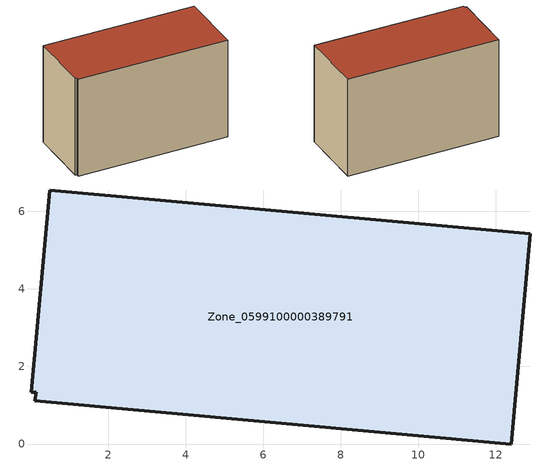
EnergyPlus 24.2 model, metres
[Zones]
Zone_0599100000389791
 floor ground (C_G): 12.4,0 0.12,1.12 0.15,1.33 0.02,1.34 0.49,6.55 12.89,5.43 z0
 wall outside (C_F): 12.4,0 12.89,5.43 0.49,6.55 0.02,1.34 0.15,1.33 0.12,1.12 12.4,0 z0:8.3
 roof outside (C_R): 0.12,1.12 12.4,0 12.89,5.43 0.49,6.55 0.02,1.34 0.15,1.33 z8.3
[BUILDING]
Pand.0599100000389791: North Axis=0; Terrain=City; Loads Convergence Tolerance Value=0.04; Temperature Convergence Tolerance Value=0.4; Solar Distribution=FullExterior; Maximum Number of Warmup Days=25; Minimum Number of Warmup Days=1
[Site:Location]
Rotterdam.The.Hague.AP_ZH_NLD Design_Conditions: Latitude=51.96; Longitude=4.45; Time Zone=1; Elevation=-4.5
[SITE:GROUNDTEMPERATURE:BUILDINGSURFACE]
18, 18, 18, 18, 18, 18, 18, 18, 18, 18, 18, 18
[MATERIAL] Thermal Absorptance=0.9; Solar Absorptance=0.7; Visible Absorptance=0.7
Name | Roughness | Thickness | Conductivity | Density | Specific Heat
G.TI.1992-2005 | MediumSmooth | 0.15 | 0.06 | 540 | 1210
F.TI.1992-2005 | Rough | 0.3 | 0.12 | 1920 | 840
R.TI.1992-2005 | MediumRough | 0.2 | 0.08 | 1500 | 1000
[CONSTRUCTION]
C_G: G.TI.1992-2005
C_F: F.TI.1992-2005
C_R: R.TI.1992-2005
[ZONE]
Zone_0599100000389791: Type=1; Multiplier=1; Ceiling Height=Autocalculate; Volume=Autocalculate; Floor Area=autocalculate; Part of Total Floor Area=Yes
[ZONEINFILTRATION:DESIGNFLOWRATE]
Infil_Zone_0599100000389791: Zone or ZoneList or Space or SpaceList=Zone_0599100000389791; Schedule=AlwaysOn; Design Flow Rate Calculation Method=Flow/Area; Flow Rate per Floor Area=0.0015; Constant Term Coefficient=1; Temperature Term Coefficient=0; Velocity Term Coefficient=0; Velocity Squared Term Coefficient=0
[HVACTEMPLATE:ZONE:IDEALLOADSAIRSYSTEM]
Zone_0599100000389791: Maximum Heating Supply Air Temperature=50; Minimum Cooling Supply Air Temperature=13; Maximum Heating Supply Air Humidity Ratio=0.0156; Minimum Cooling Supply Air Humidity Ratio=0.0077; Heating Limit=NoLimit; Cooling Limit=NoLimit; Dehumidification Control Type=ConstantSensibleHeatRatio; Cooling Sensible Heat Ratio=0.7; Dehumidification Setpoint=60; Humidification Control Type=None; Humidification Setpoint=30; Outdoor Air Method=None; Outdoor Air Flow Rate per Person=0.00944; Outdoor Air Flow Rate per Zone Floor Area=0; Outdoor Air Flow Rate per Zone=0; Demand Controlled Ventilation Type=None; Outdoor Air Economizer Type=NoEconomizer; Heat Recovery Type=None; Sensible Heat Recovery Effectiveness=0.7; Latent Heat Recovery Effectiveness=0.65
[ZONECONTROL:THERMOSTAT]
ThermostatControl_Zone_0599100000389791: Zone or ZoneList=Zone_0599100000389791; Control Type Schedule=DualSetpointControlType; Control 1=Thermostat_Zone_0599100000389791; Temperature Difference Between Cutout And Setpoint=0
[THERMOSTATSETPOINT:DUALSETPOINT]
Thermostat_Zone_0599100000389791: Heating Setpoint Temperature Schedule=HeatingSetpoint_Zone_0599100000389791; Cooling Setpoint Temperature Schedule=CoolingSetpoint_Zone_0599100000389791
[SCHEDULE:COMPACT]
HeatingSetpoint_Zone_0599100000389791: Through: 12/31, For: AllDays, Until: 24:00, 21
CoolingSetpoint_Zone_0599100000389791: Through: 12/31, For: AllDays, Until: 24:00, 24
DualSetpointControlType: Through: 12/31, For: AllDays, Until: 24:00, 4
AlwaysOn: Through: 12/31, For: AllDays, Until: 24:00, 1
